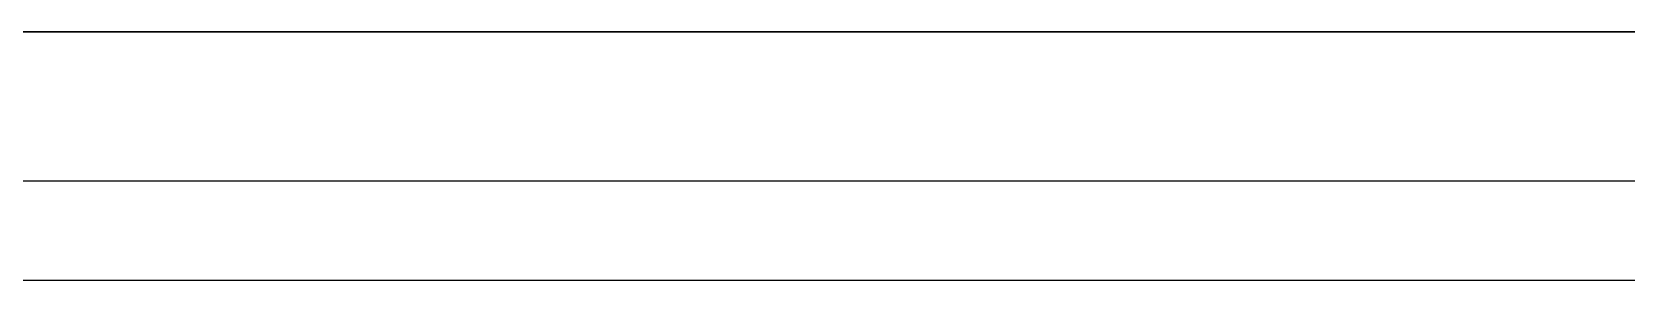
# Model space of a CAD drawing. Header units: centimetres. Extents: x -1.7 to 11.8, y -4.5 to 6.6.
# Drawn here: x 1.641 to 4.853, y -1 to -0.5 of the extents above; entities that cross this region are included whole.
import ezdxf

# ---------------------------------------------------------------- set-up
doc = ezdxf.new("R2010")
doc.units = ezdxf.units.CM
doc.header["$MEASUREMENT"] = 0
for name, color, linetype in [('Archemides Bathtub v6_Sketch1', 7, 'Continuous'), ('Archemides Bathtub v6_Sketch2', 7, 'Continuous'), ('Archemides Bathtub v6_Sketch3', 7, 'Continuous'), ('Archemides Bathtub v6_Sketch4', 7, 'Continuous')]:
    doc.layers.add(name, color=color, linetype=linetype)

msp = doc.modelspace()

# ---------------------------------------------------------------- linework, layer by layer
at = {"layer": 'Archemides Bathtub v6_Sketch1'}
msp.add_line((-0.5, -0.5), (10.5043, -0.5), dxfattribs=at)
at = {"layer": 'Archemides Bathtub v6_Sketch2'}
for p, q in [((-0.1, -0.5, 5), (10.1043, -0.5, 5)), ((-0.1, -0.8, 5), (10.1043, -0.8, 5)), ((-0.1, -1, 5), (10.1043, -1, 5))]:
    msp.add_line(p, q, dxfattribs=at)
at = {"layer": 'Archemides Bathtub v6_Sketch3'}
msp.add_line((0.1172, -1, 5), (9.887, -1, 5), dxfattribs=at)
at = {"layer": 'Archemides Bathtub v6_Sketch4'}
for p, q in [((9.7099, -0.5, 4.5), (0.2944, -0.5, 4.5)), ((0.5715, -0.5), (9.4328, -0.5)), ((1.9382, -0.5, 2.994), (1.9382, -0.5, 3.0386)), ((1.9382, -0.5, 3.0386), (2.1368, -0.5, 3.0347)), ((1.9542, -0.5, 2.0484), (1.9541, -0.5, 2.0923)), ((2.0778, -0.5, 2.3489), (2.0773, -0.5, 2.705)), ((2.5528, -0.5, 2.0492), (2.1368, -0.5, 2.0542)), ((2.1368, -0.5, 3.0347), (2.3472, -0.5, 3.0385)), ((2.2144, -0.5, 2.8271), (2.212, -0.5, 2.5916)), ((2.5405, -0.5, 2.3921), (2.5383, -0.5, 2.4395)), ((2.5892, -0.5, 2.3921), (2.5405, -0.5, 2.3921)), ((2.5429, -0.5, 2.6638), (2.547, -0.5, 2.7126)), ((2.547, -0.5, 2.7126), (2.5888, -0.5, 2.7127)), ((2.5855, -0.5, 2.5545), (2.5892, -0.5, 2.3921)), ((2.5888, -0.5, 2.6995), (2.5855, -0.5, 2.5545)), ((2.5888, -0.5, 2.7127), (2.5888, -0.5, 2.6995)), ((2.6695, -0.5, 2.8194), (2.6256, -0.5, 2.8194)), ((2.6702, -0.5, 2.2919), (2.7162, -0.5, 2.292)), ((2.7961, -0.5, 2.9952), (2.796, -0.5, 3.0398)), ((2.9356, -0.5, 2.3982), (2.9351, -0.5, 2.7062)), ((3.0655, -0.5, 2.7064), (3.0658, -0.5, 2.4486)), ((3.2037, -0.5, 3.0404), (3.2037, -0.5, 2.9958)), ((3.5173, -0.5, 2.9962), (3.5173, -0.5, 3.0408)), ((3.6567, -0.5, 2.4926), (3.6564, -0.5, 2.7072)), ((3.7205, -0.5, 2.7073), (3.7208, -0.5, 2.4739)), ((3.8587, -0.5, 3.0413), (3.8588, -0.5, 2.9967)), ((3.9166, -0.5, 2.9968), (3.9166, -0.5, 3.0414)), ((3.918, -0.5, 2.0512), (3.9179, -0.5, 2.0958)), ((3.9995, -0.5, 3.0394), (4.1333, -0.5, 3.0361)), ((4.0562, -0.5, 2.3852), (4.0557, -0.5, 2.7078)), ((4.1853, -0.5, 2.6947), (4.1858, -0.5, 2.3853)), ((4.2427, -0.5, 2.5659), (4.2496, -0.5, 2.5868)), ((4.3249, -0.5, 2.0963), (4.3249, -0.5, 2.0517)), ((4.5104, -0.5, 2.4464), (4.6864, -0.5, 2.2153)), ((4.8329, -0.5, 2.0971), (4.8329, -0.5, 2.0525))]:
    msp.add_line(p, q, dxfattribs=at)
at = {"layer": 'Archemides Bathtub v6_Sketch4', "extrusion": (0, 1, 0)}
for points, knots in [([(2.0386, -0.5, 2.9865), (2.0273, -0.5, 2.9884), (1.9942, -0.5, 2.9939), (1.9605, -0.5, 2.994), (1.9382, -0.5, 2.994)], [0, 0, 0, 0, 0.0341735, 0.1007753, 0.1007753, 0.1007753, 0.1007753]), ([(1.9541, -0.5, 2.0923), (1.9745, -0.5, 2.0923), (2.0071, -0.5, 2.0923), (2.0385, -0.5, 2.1005), (2.0503, -0.5, 2.1036)], [0, 0, 0, 0, 0.06070827, 0.09714071, 0.09714071, 0.09714071, 0.09714071]), ([(2.1368, -0.5, 2.0542), (2.12, -0.5, 2.0537), (2.0592, -0.5, 2.052), (1.9983, -0.5, 2.0499), (1.9542, -0.5, 2.0484)], [0, 0, 0, 0, 0.0501937, 0.1826638, 0.1826638, 0.1826638, 0.1826638]), ([(2.0644, -0.5, 2.9684), (2.0612, -0.5, 2.9723), (2.0544, -0.5, 2.9808), (2.0441, -0.5, 2.9845), (2.0386, -0.5, 2.9865)], [0, 0, 0, 0, 0.01491055, 0.03205544, 0.03205544, 0.03205544, 0.03205544]), ([(2.0503, -0.5, 2.1036), (2.0533, -0.5, 2.1051), (2.0592, -0.5, 2.1082), (2.0626, -0.5, 2.114), (2.0642, -0.5, 2.1168)], [0, 0, 0, 0, 0.00995465, 0.01957455, 0.01957455, 0.01957455, 0.01957455]), ([(2.0642, -0.5, 2.1168), (2.0664, -0.5, 2.1252), (2.0726, -0.5, 2.1491), (2.0734, -0.5, 2.1739), (2.0739, -0.5, 2.19)], [0, 0, 0, 0, 0.02594644, 0.07400889, 0.07400889, 0.07400889, 0.07400889]), ([(2.075, -0.5, 2.8904), (2.0748, -0.5, 2.9081), (2.0746, -0.5, 2.9347), (2.0669, -0.5, 2.96), (2.0644, -0.5, 2.9684)], [0, 0, 0, 0, 0.05274031, 0.07906766, 0.07906766, 0.07906766, 0.07906766]), ([(2.0739, -0.5, 2.19), (2.075, -0.5, 2.2186), (2.0772, -0.5, 2.2715), (2.0776, -0.5, 2.3245), (2.0778, -0.5, 2.3489)], [0, 0, 0, 0, 0.0857717, 0.1589498, 0.1589498, 0.1589498, 0.1589498]), ([(2.0773, -0.5, 2.705), (2.0772, -0.5, 2.7362), (2.0769, -0.5, 2.798), (2.0756, -0.5, 2.8598), (2.075, -0.5, 2.8904)], [0, 0, 0, 0, 0.0937297, 0.1853807, 0.1853807, 0.1853807, 0.1853807]), ([(2.2121, -0.5, 2.5254), (2.2111, -0.5, 2.4965), (2.2088, -0.5, 2.4276), (2.2088, -0.5, 2.3586), (2.2089, -0.5, 2.3184)], [0, 0, 0, 0, 0.0866248, 0.2070112, 0.2070112, 0.2070112, 0.2070112]), ([(2.2089, -0.5, 2.3184), (2.2089, -0.5, 2.2806), (2.2091, -0.5, 2.2153), (2.2116, -0.5, 2.1501), (2.2126, -0.5, 2.1226)], [0, 0, 0, 0, 0.113418, 0.1958636, 0.1958636, 0.1958636, 0.1958636]), ([(2.212, -0.5, 2.5916), (2.238, -0.5, 2.5904), (2.288, -0.5, 2.5882), (2.3379, -0.5, 2.5878), (2.3618, -0.5, 2.5876)], [0, 0, 0, 0, 0.0782858, 0.1498963, 0.1498963, 0.1498963, 0.1498963]), ([(2.3445, -0.5, 2.5291), (2.3256, -0.5, 2.5288), (2.2815, -0.5, 2.5283), (2.2374, -0.5, 2.5264), (2.2121, -0.5, 2.5254)], [0, 0, 0, 0, 0.0564527, 0.1324559, 0.1324559, 0.1324559, 0.1324559]), ([(2.2126, -0.5, 2.1226), (2.2481, -0.5, 2.1204), (2.3231, -0.5, 2.1158), (2.3982, -0.5, 2.1155), (2.4377, -0.5, 2.1153)], [0, 0, 0, 0, 0.1066012, 0.2252578, 0.2252578, 0.2252578, 0.2252578]), ([(2.2184, -0.5, 2.9721), (2.2176, -0.5, 2.9471), (2.216, -0.5, 2.8988), (2.2149, -0.5, 2.8505), (2.2144, -0.5, 2.8271)], [0, 0, 0, 0, 0.0749526, 0.1450091, 0.1450091, 0.1450091, 0.1450091]), ([(2.3013, -0.5, 2.9771), (2.2848, -0.5, 2.9763), (2.2571, -0.5, 2.9749), (2.2295, -0.5, 2.9729), (2.2184, -0.5, 2.9721)], [0, 0, 0, 0, 0.04972034, 0.08307258, 0.08307258, 0.08307258, 0.08307258]), ([(2.3759, -0.5, 2.98), (2.3669, -0.5, 2.9798), (2.342, -0.5, 2.9792), (2.3172, -0.5, 2.9779), (2.3013, -0.5, 2.9771)], [0, 0, 0, 0, 0.02701252, 0.07461937, 0.07461937, 0.07461937, 0.07461937]), ([(2.4985, -0.5, 2.5209), (2.479, -0.5, 2.5233), (2.4279, -0.5, 2.5296), (2.3764, -0.5, 2.5293), (2.3445, -0.5, 2.5291)], [0, 0, 0, 0, 0.0586984, 0.1543658, 0.1543658, 0.1543658, 0.1543658]), ([(2.3472, -0.5, 3.0385), (2.3907, -0.5, 3.0392), (2.4639, -0.5, 3.0403), (2.5371, -0.5, 3.0407), (2.5667, -0.5, 3.0409)], [0, 0, 0, 0, 0.1304971, 0.2195231, 0.2195231, 0.2195231, 0.2195231]), ([(2.3618, -0.5, 2.5876), (2.3874, -0.5, 2.5879), (2.4347, -0.5, 2.5883), (2.4817, -0.5, 2.5932), (2.5032, -0.5, 2.5955)], [0, 0, 0, 0, 0.0768531, 0.1417425, 0.1417425, 0.1417425, 0.1417425]), ([(2.532, -0.5, 2.9705), (2.506, -0.5, 2.9733), (2.4541, -0.5, 2.9789), (2.4019, -0.5, 2.9796), (2.3759, -0.5, 2.98)], [0, 0, 0, 0, 0.0783911, 0.1564779, 0.1564779, 0.1564779, 0.1564779]), ([(2.4377, -0.5, 2.1153), (2.463, -0.5, 2.1153), (2.5052, -0.5, 2.1153), (2.5471, -0.5, 2.1194), (2.5638, -0.5, 2.121)], [0, 0, 0, 0, 0.0757968, 0.1263185, 0.1263185, 0.1263185, 0.1263185]), ([(2.5285, -0.5, 2.5036), (2.5249, -0.5, 2.5075), (2.5169, -0.5, 2.5164), (2.5051, -0.5, 2.5193), (2.4985, -0.5, 2.5209)], [0, 0, 0, 0, 0.0155297, 0.03537044, 0.03537044, 0.03537044, 0.03537044]), ([(2.5032, -0.5, 2.5955), (2.5096, -0.5, 2.5963), (2.5202, -0.5, 2.5975), (2.5285, -0.5, 2.6041), (2.5318, -0.5, 2.6067)], [0, 0, 0, 0, 0.01876454, 0.03118284, 0.03118284, 0.03118284, 0.03118284]), ([(2.5383, -0.5, 2.4395), (2.5382, -0.5, 2.4536), (2.538, -0.5, 2.4755), (2.531, -0.5, 2.4962), (2.5285, -0.5, 2.5036)], [0, 0, 0, 0, 0.04192926, 0.06519083, 0.06519083, 0.06519083, 0.06519083]), ([(2.5318, -0.5, 2.6067), (2.534, -0.5, 2.6128), (2.5404, -0.5, 2.6312), (2.5419, -0.5, 2.6508), (2.5429, -0.5, 2.6638)], [0, 0, 0, 0, 0.01939359, 0.05842109, 0.05842109, 0.05842109, 0.05842109]), ([(2.6163, -0.5, 2.949), (2.603, -0.5, 2.9539), (2.5757, -0.5, 2.964), (2.5468, -0.5, 2.9683), (2.532, -0.5, 2.9705)], [0, 0, 0, 0, 0.04242087, 0.08725167, 0.08725167, 0.08725167, 0.08725167]), ([(2.6984, -0.5, 2.0585), (2.6763, -0.5, 2.0558), (2.628, -0.5, 2.05), (2.5793, -0.5, 2.0495), (2.5528, -0.5, 2.0492)], [0, 0, 0, 0, 0.0667232, 0.1460237, 0.1460237, 0.1460237, 0.1460237]), ([(2.5638, -0.5, 2.121), (2.576, -0.5, 2.1232), (2.5998, -0.5, 2.1273), (2.6225, -0.5, 2.1358), (2.6335, -0.5, 2.1399)], [0, 0, 0, 0, 0.03700323, 0.07231753, 0.07231753, 0.07231753, 0.07231753]), ([(2.5667, -0.5, 3.0409), (2.5891, -0.5, 3.0406), (2.6327, -0.5, 3.0401), (2.676, -0.5, 3.0356), (2.6971, -0.5, 3.0334)], [0, 0, 0, 0, 0.0671006, 0.1306018, 0.1306018, 0.1306018, 0.1306018]), ([(2.6256, -0.5, 2.8194), (2.6254, -0.5, 2.8421), (2.6251, -0.5, 2.8855), (2.6192, -0.5, 2.9284), (2.6163, -0.5, 2.949)], [0, 0, 0, 0, 0.0679712, 0.130056, 0.130056, 0.130056, 0.130056]), ([(2.6335, -0.5, 2.1399), (2.6364, -0.5, 2.1484), (2.643, -0.5, 2.1676), (2.6476, -0.5, 2.1874), (2.6501, -0.5, 2.1985)], [0, 0, 0, 0, 0.02677484, 0.06091586, 0.06091586, 0.06091586, 0.06091586]), ([(2.6501, -0.5, 2.1985), (2.6546, -0.5, 2.2166), (2.6622, -0.5, 2.2475), (2.6679, -0.5, 2.2789), (2.6702, -0.5, 2.2919)], [0, 0, 0, 0, 0.05582337, 0.09556031, 0.09556031, 0.09556031, 0.09556031]), ([(2.6818, -0.5, 2.9644), (2.6805, -0.5, 2.9513), (2.6758, -0.5, 2.903), (2.6721, -0.5, 2.8546), (2.6695, -0.5, 2.8194)], [0, 0, 0, 0, 0.0395589, 0.1454926, 0.1454926, 0.1454926, 0.1454926]), ([(2.6971, -0.5, 3.0334), (2.6937, -0.5, 3.0211), (2.6876, -0.5, 2.9983), (2.6836, -0.5, 2.9751), (2.6818, -0.5, 2.9644)], [0, 0, 0, 0, 0.03828199, 0.07070912, 0.07070912, 0.07070912, 0.07070912]), ([(2.7162, -0.5, 2.292), (2.711, -0.5, 2.2491), (2.7016, -0.5, 2.1715), (2.6994, -0.5, 2.0934), (2.6984, -0.5, 2.0585)], [0, 0, 0, 0, 0.1294608, 0.2342626, 0.2342626, 0.2342626, 0.2342626]), ([(2.796, -0.5, 3.0398), (2.8325, -0.5, 3.0382), (2.9029, -0.5, 3.0352), (2.9733, -0.5, 3.0348), (3.0072, -0.5, 3.0345)], [0, 0, 0, 0, 0.1096616, 0.2112391, 0.2112391, 0.2112391, 0.2112391]), ([(2.8964, -0.5, 2.9877), (2.8852, -0.5, 2.9896), (2.852, -0.5, 2.9951), (2.8183, -0.5, 2.9952), (2.7961, -0.5, 2.9952)], [0, 0, 0, 0, 0.0341733, 0.1007752, 0.1007752, 0.1007752, 0.1007752]), ([(2.9222, -0.5, 2.9696), (2.919, -0.5, 2.9736), (2.9122, -0.5, 2.982), (2.9019, -0.5, 2.9857), (2.8964, -0.5, 2.9877)], [0, 0, 0, 0, 0.01491047, 0.03205557, 0.03205557, 0.03205557, 0.03205557]), ([(2.9328, -0.5, 2.8916), (2.9327, -0.5, 2.9093), (2.9324, -0.5, 2.9359), (2.9248, -0.5, 2.9612), (2.9222, -0.5, 2.9696)], [0, 0, 0, 0, 0.05274031, 0.07906766, 0.07906766, 0.07906766, 0.07906766]), ([(2.9351, -0.5, 2.7062), (2.935, -0.5, 2.7375), (2.9348, -0.5, 2.7993), (2.9334, -0.5, 2.861), (2.9328, -0.5, 2.8916)], [0, 0, 0, 0, 0.0937296, 0.1853807, 0.1853807, 0.1853807, 0.1853807]), ([(2.9554, -0.5, 2.2066), (2.9497, -0.5, 2.232), (2.9356, -0.5, 2.295), (2.9356, -0.5, 2.3596), (2.9356, -0.5, 2.3982)], [0, 0, 0, 0, 0.0778683, 0.1931284, 0.1931284, 0.1931284, 0.1931284]), ([(3.0119, -0.5, 2.1217), (2.9995, -0.5, 2.1351), (2.976, -0.5, 2.1604), (2.962, -0.5, 2.1919), (2.9554, -0.5, 2.2066)], [0, 0, 0, 0, 0.0545841, 0.1026567, 0.1026567, 0.1026567, 0.1026567]), ([(3.0072, -0.5, 3.0345), (3.04, -0.5, 3.0348), (3.1056, -0.5, 3.0354), (3.171, -0.5, 3.0387), (3.2037, -0.5, 3.0404)], [0, 0, 0, 0, 0.098616, 0.1966146, 0.1966146, 0.1966146, 0.1966146]), ([(3.1319, -0.5, 2.0549), (3.108, -0.5, 2.0634), (3.0641, -0.5, 2.0789), (3.0282, -0.5, 2.1083), (3.0119, -0.5, 2.1217)], [0, 0, 0, 0, 0.0753982, 0.1381877, 0.1381877, 0.1381877, 0.1381877]), ([(3.0658, -0.5, 2.4486), (3.0655, -0.5, 2.4069), (3.065, -0.5, 2.3401), (3.0795, -0.5, 2.2751), (3.0849, -0.5, 2.2507)], [0, 0, 0, 0, 0.1244791, 0.1993403, 0.1993403, 0.1993403, 0.1993403]), ([(3.068, -0.5, 2.9043), (3.0676, -0.5, 2.8855), (3.0664, -0.5, 2.8195), (3.0659, -0.5, 2.7536), (3.0655, -0.5, 2.7064)], [0, 0, 0, 0, 0.0564557, 0.1979298, 0.1979298, 0.1979298, 0.1979298]), ([(3.079, -0.5, 2.9719), (3.0763, -0.5, 2.964), (3.0687, -0.5, 2.9422), (3.0683, -0.5, 2.9191), (3.068, -0.5, 2.9043)], [0, 0, 0, 0, 0.02496389, 0.06885978, 0.06885978, 0.06885978, 0.06885978]), ([(3.1034, -0.5, 2.988), (3.098, -0.5, 2.9862), (3.0884, -0.5, 2.9829), (3.0819, -0.5, 2.9753), (3.079, -0.5, 2.9719)], [0, 0, 0, 0, 0.0166102, 0.02966831, 0.02966831, 0.02966831, 0.02966831]), ([(3.0849, -0.5, 2.2507), (3.0924, -0.5, 2.2355), (3.1075, -0.5, 2.2051), (3.1333, -0.5, 2.1831), (3.1464, -0.5, 2.172)], [0, 0, 0, 0, 0.0501117, 0.1007462, 0.1007462, 0.1007462, 0.1007462]), ([(3.2037, -0.5, 2.9958), (3.1816, -0.5, 2.9957), (3.1479, -0.5, 2.9955), (3.1147, -0.5, 2.9899), (3.1034, -0.5, 2.988)], [0, 0, 0, 0, 0.0662535, 0.1007715, 0.1007715, 0.1007715, 0.1007715]), ([(3.318, -0.5, 2.0301), (3.2844, -0.5, 2.0308), (3.2214, -0.5, 2.0321), (3.1604, -0.5, 2.0477), (3.1319, -0.5, 2.0549)], [0, 0, 0, 0, 0.1003703, 0.1882957, 0.1882957, 0.1882957, 0.1882957]), ([(3.1464, -0.5, 2.172), (3.1587, -0.5, 2.1643), (3.1856, -0.5, 2.1475), (3.2162, -0.5, 2.1386), (3.2328, -0.5, 2.1338)], [0, 0, 0, 0, 0.04330428, 0.09492896, 0.09492896, 0.09492896, 0.09492896]), ([(3.2328, -0.5, 2.1338), (3.2519, -0.5, 2.1298), (3.2919, -0.5, 2.1213), (3.3328, -0.5, 2.1205), (3.3541, -0.5, 2.12)], [0, 0, 0, 0, 0.0584338, 0.1222921, 0.1222921, 0.1222921, 0.1222921]), ([(3.4852, -0.5, 2.0519), (3.4588, -0.5, 2.0456), (3.4039, -0.5, 2.0324), (3.3474, -0.5, 2.0309), (3.318, -0.5, 2.0301)], [0, 0, 0, 0, 0.0810779, 0.1690486, 0.1690486, 0.1690486, 0.1690486]), ([(3.3541, -0.5, 2.12), (3.3788, -0.5, 2.1207), (3.4257, -0.5, 2.1219), (3.4712, -0.5, 2.1335), (3.4927, -0.5, 2.1391)], [0, 0, 0, 0, 0.0738435, 0.1403405, 0.1403405, 0.1403405, 0.1403405]), ([(3.6092, -0.5, 2.1127), (3.5913, -0.5, 2.1002), (3.5531, -0.5, 2.0736), (3.5088, -0.5, 2.0594), (3.4852, -0.5, 2.0519)], [0, 0, 0, 0, 0.0650592, 0.1387709, 0.1387709, 0.1387709, 0.1387709]), ([(3.4927, -0.5, 2.1391), (3.5109, -0.5, 2.1453), (3.5435, -0.5, 2.1564), (3.5711, -0.5, 2.1768), (3.5833, -0.5, 2.1859)], [0, 0, 0, 0, 0.0571326, 0.1024559, 0.1024559, 0.1024559, 0.1024559]), ([(3.6177, -0.5, 2.9887), (3.6063, -0.5, 2.9906), (3.5731, -0.5, 2.9961), (3.5395, -0.5, 2.9962), (3.5173, -0.5, 2.9962)], [0, 0, 0, 0, 0.034518, 0.1007718, 0.1007718, 0.1007718, 0.1007718]), ([(3.5173, -0.5, 3.0408), (3.5504, -0.5, 3.0393), (3.6064, -0.5, 3.0366), (3.6624, -0.5, 3.0358), (3.6852, -0.5, 3.0355)], [0, 0, 0, 0, 0.0995651, 0.1680462, 0.1680462, 0.1680462, 0.1680462]), ([(3.5833, -0.5, 2.1859), (3.5927, -0.5, 2.1953), (3.6111, -0.5, 2.2136), (3.6228, -0.5, 2.2367), (3.6285, -0.5, 2.248)], [0, 0, 0, 0, 0.03971594, 0.07725051, 0.07725051, 0.07725051, 0.07725051]), ([(3.6968, -0.5, 2.2334), (3.6869, -0.5, 2.211), (3.6663, -0.5, 2.1646), (3.6287, -0.5, 2.1304), (3.6092, -0.5, 2.1127)], [0, 0, 0, 0, 0.0726289, 0.1506241, 0.1506241, 0.1506241, 0.1506241]), ([(3.6435, -0.5, 2.9706), (3.6403, -0.5, 2.9746), (3.6335, -0.5, 2.983), (3.6232, -0.5, 2.9867), (3.6177, -0.5, 2.9887)], [0, 0, 0, 0, 0.01491047, 0.03205536, 0.03205536, 0.03205536, 0.03205536]), ([(3.6285, -0.5, 2.248), (3.6333, -0.5, 2.2613), (3.6441, -0.5, 2.2916), (3.6479, -0.5, 2.3235), (3.6499, -0.5, 2.3414)], [0, 0, 0, 0, 0.04247762, 0.09612284, 0.09612284, 0.09612284, 0.09612284]), ([(3.6534, -0.5, 2.8926), (3.6534, -0.5, 2.9103), (3.6535, -0.5, 2.9369), (3.646, -0.5, 2.9622), (3.6435, -0.5, 2.9706)], [0, 0, 0, 0, 0.05270663, 0.07898961, 0.07898961, 0.07898961, 0.07898961]), ([(3.6499, -0.5, 2.3414), (3.6519, -0.5, 2.364), (3.6564, -0.5, 2.4143), (3.6566, -0.5, 2.4648), (3.6567, -0.5, 2.4926)], [0, 0, 0, 0, 0.0679713, 0.151439, 0.151439, 0.151439, 0.151439]), ([(3.6564, -0.5, 2.7072), (3.6562, -0.5, 2.7385), (3.6559, -0.5, 2.8003), (3.6542, -0.5, 2.8621), (3.6534, -0.5, 2.8926)], [0, 0, 0, 0, 0.0937308, 0.1853923, 0.1853923, 0.1853923, 0.1853923]), ([(3.6852, -0.5, 3.0355), (3.7077, -0.5, 3.0359), (3.7655, -0.5, 3.037), (3.8234, -0.5, 3.0397), (3.8587, -0.5, 3.0413)], [0, 0, 0, 0, 0.0674358, 0.1736159, 0.1736159, 0.1736159, 0.1736159]), ([(3.7208, -0.5, 2.4739), (3.7211, -0.5, 2.4249), (3.7214, -0.5, 2.3438), (3.7038, -0.5, 2.2647), (3.6968, -0.5, 2.2334)], [0, 0, 0, 0, 0.1462944, 0.242304, 0.242304, 0.242304, 0.242304]), ([(3.723, -0.5, 2.9052), (3.7227, -0.5, 2.8864), (3.7215, -0.5, 2.8205), (3.7209, -0.5, 2.7545), (3.7205, -0.5, 2.7073)], [0, 0, 0, 0, 0.0564557, 0.1979298, 0.1979298, 0.1979298, 0.1979298]), ([(3.7334, -0.5, 2.9729), (3.7308, -0.5, 2.9649), (3.7238, -0.5, 2.9431), (3.7233, -0.5, 2.92), (3.723, -0.5, 2.9052)], [0, 0, 0, 0, 0.02481581, 0.0686968, 0.0686968, 0.0686968, 0.0686968]), ([(3.7577, -0.5, 2.9889), (3.7525, -0.5, 2.9871), (3.7431, -0.5, 2.9837), (3.7364, -0.5, 2.9762), (3.7334, -0.5, 2.9729)], [0, 0, 0, 0, 0.01629254, 0.0295994, 0.0295994, 0.0295994, 0.0295994]), ([(3.8588, -0.5, 2.9967), (3.8365, -0.5, 2.9966), (3.8026, -0.5, 2.9964), (3.7692, -0.5, 2.9908), (3.7577, -0.5, 2.9889)], [0, 0, 0, 0, 0.0667757, 0.1014664, 0.1014664, 0.1014664, 0.1014664]), ([(3.9166, -0.5, 3.0414), (3.928, -0.5, 3.0411), (3.9556, -0.5, 3.0405), (3.9833, -0.5, 3.0398), (3.9995, -0.5, 3.0394)], [0, 0, 0, 0, 0.03433188, 0.0829531, 0.0829531, 0.0829531, 0.0829531]), ([(4.017, -0.5, 2.9893), (4.0057, -0.5, 2.9912), (3.9726, -0.5, 2.9967), (3.9389, -0.5, 2.9968), (3.9166, -0.5, 2.9968)], [0, 0, 0, 0, 0.0341737, 0.1007753, 0.1007753, 0.1007753, 0.1007753]), ([(3.9179, -0.5, 2.0958), (3.94, -0.5, 2.0959), (3.9736, -0.5, 2.0962), (4.0069, -0.5, 2.1012), (4.0182, -0.5, 2.1029)], [0, 0, 0, 0, 0.0662471, 0.1006925, 0.1006925, 0.1006925, 0.1006925]), ([(4.143, -0.5, 2.0571), (4.1131, -0.5, 2.0566), (4.0381, -0.5, 2.0556), (3.9631, -0.5, 2.0528), (3.918, -0.5, 2.0512)], [0, 0, 0, 0, 0.089732, 0.2251625, 0.2251625, 0.2251625, 0.2251625]), ([(4.0428, -0.5, 2.9712), (4.0396, -0.5, 2.9751), (4.0328, -0.5, 2.9836), (4.0225, -0.5, 2.9873), (4.017, -0.5, 2.9893)], [0, 0, 0, 0, 0.01491047, 0.03205557, 0.03205557, 0.03205557, 0.03205557]), ([(4.0182, -0.5, 2.1029), (4.0236, -0.5, 2.1049), (4.0333, -0.5, 2.1086), (4.0402, -0.5, 2.1162), (4.0433, -0.5, 2.1196)], [0, 0, 0, 0, 0.01698769, 0.03054073, 0.03054073, 0.03054073, 0.03054073]), ([(4.0533, -0.5, 2.8932), (4.0532, -0.5, 2.9109), (4.053, -0.5, 2.9375), (4.0453, -0.5, 2.9628), (4.0428, -0.5, 2.9712)], [0, 0, 0, 0, 0.05274031, 0.07906766, 0.07906766, 0.07906766, 0.07906766]), ([(4.0433, -0.5, 2.1196), (4.0458, -0.5, 2.1275), (4.0529, -0.5, 2.1494), (4.0533, -0.5, 2.1725), (4.0537, -0.5, 2.1872)], [0, 0, 0, 0, 0.02481575, 0.06869676, 0.06869676, 0.06869676, 0.06869676]), ([(4.0557, -0.5, 2.7078), (4.0556, -0.5, 2.739), (4.0553, -0.5, 2.8008), (4.054, -0.5, 2.8626), (4.0533, -0.5, 2.8932)], [0, 0, 0, 0, 0.0937297, 0.1853807, 0.1853807, 0.1853807, 0.1853807]), ([(4.0537, -0.5, 2.1872), (4.054, -0.5, 2.2062), (4.0552, -0.5, 2.2721), (4.0557, -0.5, 2.3381), (4.0562, -0.5, 2.3852)], [0, 0, 0, 0, 0.0568041, 0.1979298, 0.1979298, 0.1979298, 0.1979298]), ([(4.1333, -0.5, 3.0361), (4.1502, -0.5, 3.0363), (4.1913, -0.5, 3.0368), (4.2324, -0.5, 3.0383), (4.2566, -0.5, 3.0391)], [0, 0, 0, 0, 0.0507016, 0.1233798, 0.1233798, 0.1233798, 0.1233798]), ([(4.3249, -0.5, 2.0517), (4.2933, -0.5, 2.0533), (4.2327, -0.5, 2.0563), (4.172, -0.5, 2.0568), (4.143, -0.5, 2.0571)], [0, 0, 0, 0, 0.0950398, 0.1819846, 0.1819846, 0.1819846, 0.1819846]), ([(4.1899, -0.5, 2.8975), (4.1894, -0.5, 2.879), (4.1876, -0.5, 2.8114), (4.1863, -0.5, 2.7438), (4.1853, -0.5, 2.6947)], [0, 0, 0, 0, 0.055597, 0.2028467, 0.2028467, 0.2028467, 0.2028467]), ([(4.1858, -0.5, 2.3853), (4.1859, -0.5, 2.3542), (4.1862, -0.5, 2.2926), (4.188, -0.5, 2.231), (4.1888, -0.5, 2.2007)], [0, 0, 0, 0, 0.0935566, 0.1846956, 0.1846956, 0.1846956, 0.1846956]), ([(4.1888, -0.5, 2.2007), (4.1888, -0.5, 2.1829), (4.1888, -0.5, 2.1562), (4.1957, -0.5, 2.1306), (4.198, -0.5, 2.1219)], [0, 0, 0, 0, 0.05287044, 0.07953521, 0.07953521, 0.07953521, 0.07953521]), ([(4.194, -0.5, 2.9679), (4.1932, -0.5, 2.9558), (4.1915, -0.5, 2.9323), (4.1905, -0.5, 2.9089), (4.1899, -0.5, 2.8975)], [0, 0, 0, 0, 0.03649275, 0.07050954, 0.07050954, 0.07050954, 0.07050954]), ([(4.3347, -0.5, 2.9897), (4.3109, -0.5, 2.9888), (4.2632, -0.5, 2.9869), (4.2171, -0.5, 2.9743), (4.194, -0.5, 2.9679)], [0, 0, 0, 0, 0.0712851, 0.1428302, 0.1428302, 0.1428302, 0.1428302]), ([(4.198, -0.5, 2.1219), (4.2014, -0.5, 2.118), (4.2086, -0.5, 2.1095), (4.219, -0.5, 2.1054), (4.2245, -0.5, 2.1032)], [0, 0, 0, 0, 0.0153991, 0.03292921, 0.03292921, 0.03292921, 0.03292921]), ([(4.2245, -0.5, 2.1032), (4.2359, -0.5, 2.1015), (4.2691, -0.5, 2.0966), (4.3027, -0.5, 2.0964), (4.3249, -0.5, 2.0963)], [0, 0, 0, 0, 0.0344454, 0.1006925, 0.1006925, 0.1006925, 0.1006925]), ([(4.3823, -0.5, 2.3968), (4.3586, -0.5, 2.4266), (4.3132, -0.5, 2.4838), (4.2655, -0.5, 2.5393), (4.2427, -0.5, 2.5659)], [0, 0, 0, 0, 0.1141377, 0.2193359, 0.2193359, 0.2193359, 0.2193359]), ([(4.2496, -0.5, 2.5868), (4.2602, -0.5, 2.5862), (4.2786, -0.5, 2.5852), (4.2969, -0.5, 2.5849), (4.3047, -0.5, 2.5848)], [0, 0, 0, 0, 0.0319201, 0.05509671, 0.05509671, 0.05509671, 0.05509671]), ([(4.2566, -0.5, 3.0391), (4.2853, -0.5, 3.0403), (4.3273, -0.5, 3.042), (4.3693, -0.5, 3.0431), (4.3828, -0.5, 3.0435)], [0, 0, 0, 0, 0.0859459, 0.126203, 0.126203, 0.126203, 0.126203]), ([(4.3047, -0.5, 2.5848), (4.343, -0.5, 2.5862), (4.4129, -0.5, 2.5888), (4.4708, -0.5, 2.6275), (4.4969, -0.5, 2.645)], [0, 0, 0, 0, 0.1125005, 0.2049927, 0.2049927, 0.2049927, 0.2049927]), ([(4.5055, -0.5, 2.9391), (4.4826, -0.5, 2.9539), (4.4308, -0.5, 2.9871), (4.3691, -0.5, 2.9888), (4.3347, -0.5, 2.9897)], [0, 0, 0, 0, 0.0805191, 0.1811518, 0.1811518, 0.1811518, 0.1811518]), ([(4.487, -0.5, 2.2561), (4.4686, -0.5, 2.2821), (4.4348, -0.5, 2.3297), (4.3987, -0.5, 2.3758), (4.3823, -0.5, 2.3968)], [0, 0, 0, 0, 0.0953481, 0.175354, 0.175354, 0.175354, 0.175354]), ([(4.3828, -0.5, 3.0435), (4.4213, -0.5, 3.0434), (4.487, -0.5, 3.0434), (4.5504, -0.5, 3.0269), (4.5765, -0.5, 3.02)], [0, 0, 0, 0, 0.1151353, 0.1958608, 0.1958608, 0.1958608, 0.1958608]), ([(4.428, -0.5, 2.555), (4.4378, -0.5, 2.5419), (4.4649, -0.5, 2.5054), (4.4926, -0.5, 2.4694), (4.5104, -0.5, 2.4464)], [0, 0, 0, 0, 0.0490598, 0.1363105, 0.1363105, 0.1363105, 0.1363105]), ([(4.5827, -0.5, 2.6145), (4.5603, -0.5, 2.6022), (4.5115, -0.5, 2.5753), (4.4574, -0.5, 2.5621), (4.428, -0.5, 2.555)], [0, 0, 0, 0, 0.076276, 0.1663037, 0.1663037, 0.1663037, 0.1663037]), ([(4.6392, -0.5, 2.0522), (4.6187, -0.5, 2.0777), (4.5657, -0.5, 2.1439), (4.5169, -0.5, 2.2134), (4.487, -0.5, 2.2561)], [0, 0, 0, 0, 0.0981432, 0.2545516, 0.2545516, 0.2545516, 0.2545516]), ([(4.4969, -0.5, 2.645), (4.516, -0.5, 2.6671), (4.5552, -0.5, 2.7125), (4.5598, -0.5, 2.7724), (4.5622, -0.5, 2.8033)], [0, 0, 0, 0, 0.0851208, 0.1752963, 0.1752963, 0.1752963, 0.1752963]), ([(4.5622, -0.5, 2.8033), (4.5602, -0.5, 2.8301), (4.5562, -0.5, 2.8817), (4.522, -0.5, 2.9204), (4.5055, -0.5, 2.9391)], [0, 0, 0, 0, 0.0781144, 0.1507794, 0.1507794, 0.1507794, 0.1507794]), ([(4.5765, -0.5, 3.02), (4.5957, -0.5, 3.011), (4.6338, -0.5, 2.9932), (4.659, -0.5, 2.9595), (4.6714, -0.5, 2.9428)], [0, 0, 0, 0, 0.0626657, 0.1240256, 0.1240256, 0.1240256, 0.1240256]), ([(4.6738, -0.5, 2.7108), (4.662, -0.5, 2.6922), (4.6379, -0.5, 2.6542), (4.6013, -0.5, 2.6279), (4.5827, -0.5, 2.6145)], [0, 0, 0, 0, 0.0654778, 0.1336923, 0.1336923, 0.1336923, 0.1336923]), ([(4.7402, -0.5, 2.0565), (4.725, -0.5, 2.0563), (4.6913, -0.5, 2.0557), (4.6576, -0.5, 2.0534), (4.6392, -0.5, 2.0522)], [0, 0, 0, 0, 0.045831, 0.1011463, 0.1011463, 0.1011463, 0.1011463]), ([(4.6714, -0.5, 2.9428), (4.6812, -0.5, 2.9248), (4.7007, -0.5, 2.8887), (4.7036, -0.5, 2.8477), (4.705, -0.5, 2.8272)], [0, 0, 0, 0, 0.0608162, 0.1216721, 0.1216721, 0.1216721, 0.1216721]), ([(4.705, -0.5, 2.8272), (4.7036, -0.5, 2.8074), (4.7006, -0.5, 2.7667), (4.6829, -0.5, 2.7298), (4.6738, -0.5, 2.7108)], [0, 0, 0, 0, 0.0588866, 0.1214866, 0.1214866, 0.1214866, 0.1214866]), ([(4.6864, -0.5, 2.2153), (4.7059, -0.5, 2.1899), (4.7341, -0.5, 2.153), (4.7648, -0.5, 2.1182), (4.7743, -0.5, 2.1074)], [0, 0, 0, 0, 0.0961277, 0.1392309, 0.1392309, 0.1392309, 0.1392309]), ([(4.8329, -0.5, 2.0525), (4.8164, -0.5, 2.0536), (4.7855, -0.5, 2.0559), (4.7546, -0.5, 2.0563), (4.7402, -0.5, 2.0565)], [0, 0, 0, 0, 0.04975055, 0.09279446, 0.09279446, 0.09279446, 0.09279446]), ([(4.7743, -0.5, 2.1074), (4.7764, -0.5, 2.1059), (4.7803, -0.5, 2.1031), (4.7847, -0.5, 2.1013), (4.7869, -0.5, 2.1005)], [0, 0, 0, 0, 0.00753757, 0.01440095, 0.01440095, 0.01440095, 0.01440095]), ([(4.7869, -0.5, 2.1005), (4.7924, -0.5, 2.0995), (4.8076, -0.5, 2.0968), (4.8231, -0.5, 2.0969), (4.8329, -0.5, 2.0971)], [0, 0, 0, 0, 0.01692776, 0.04620899, 0.04620899, 0.04620899, 0.04620899])]:
    msp.add_open_spline(points, degree=3, knots=knots, dxfattribs=at)

doc.saveas('drawing.dxf')
